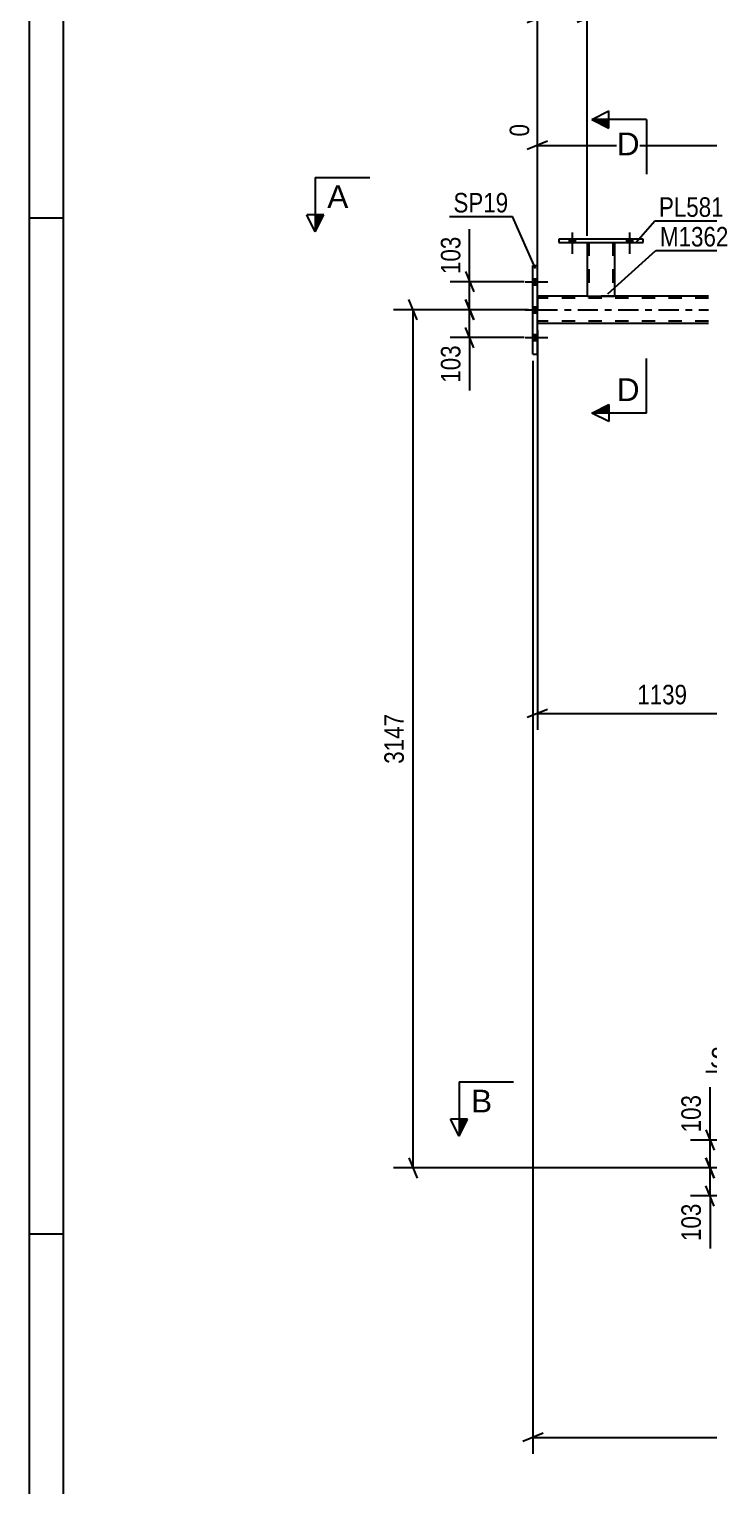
# Model space of a CAD drawing. Header units: millimetres. Extents: x -75 to 766, y -434 to 160.
# Drawn here: x -74.6 to 25.2, y -172.5 to 41.1 of the extents above; entities that cross this region are included whole.
import ezdxf

# ---------------------------------------------------------------- set-up
doc = ezdxf.new("R2010")
doc.units = ezdxf.units.MM
doc.linetypes.add('DXK_LINE_DOT2', pattern=[3.9198, 1.9599, -1.9599])
doc.linetypes.add('DXK_LINE_DOT3', pattern=[5.9187, 2.979, -0.9799, 0.9799, -0.9799])
doc.styles.add('Arial', font='arial.ttf', dxfattribs={"height": 0.2})
doc.styles.add('Arial Narrow', font='ARIALN.TTF', dxfattribs={"height": 0.2})

# ---------------------------------------------------------------- blocks, each defined once
blk = doc.blocks.new('Unknown-814185074-1135')
at = {"color": 5, "linetype": 'Continuous'}
for p, q in [((-74.56, 160.41), (-74.56, -433.59)), ((-69.56, 155.41), (-69.56, -428.59)), ((-69.56, 13.41), (-74.56, 13.41)), ((-69.56, -135.59), (-74.56, -135.59))]:
    blk.add_line(p, q, dxfattribs=at)
blk = doc.blocks.new('Bolt-814185074-3464 - 3452')
at = {"linetype": 'Continuous'}
for points in [[(4.69, 9.84), (5.57, 9.84), (5.57, 10.32), (4.69, 10.32)], [(13.09, 9.84), (13.97, 9.84), (13.97, 10.32), (13.09, 10.32)]]:
    blk.add_hatch(color=1, dxfattribs=at).paths.add_polyline_path(points)
at = {"color": 1, "linetype": 'Continuous'}
for p, q in [((5.13, 11.32), (5.13, 8.2)), ((13.53, 11.32), (13.53, 8.2)), ((4.69, 10.32), (4.69, 9.84)), ((5.57, 10.32), (5.57, 9.84)), ((13.09, 10.32), (13.09, 9.84)), ((13.97, 10.32), (13.97, 9.84))]:
    blk.add_line(p, q, dxfattribs=at)
blk = doc.blocks.new('Bolt-814185074-3465 - 3452')
at = {"linetype": 'Continuous'}
for points in [[(4.69, 9.84), (5.57, 9.84), (5.57, 10.32), (4.69, 10.32)], [(13.09, 9.84), (13.97, 9.84), (13.97, 10.32), (13.09, 10.32)]]:
    blk.add_hatch(color=1, dxfattribs=at).paths.add_polyline_path(points)
at = {"color": 1, "linetype": 'Continuous'}
for p, q in [((5.13, 11.32), (5.13, 8.2)), ((13.53, 11.32), (13.53, 8.2)), ((4.69, 10.32), (4.69, 9.84)), ((5.57, 10.32), (5.57, 9.84)), ((13.09, 10.32), (13.09, 9.84)), ((13.97, 10.32), (13.97, 9.84))]:
    blk.add_line(p, q, dxfattribs=at)
blk = doc.blocks.new('Part-814185074-3542 - 3452')
at = {"color": 2, "linetype": 'Continuous'}
for p, q in [((3.13, 10.32), (3.13, 9.84)), ((15.53, 10.32), (3.13, 10.32)), ((3.13, 9.84), (15.53, 9.84)), ((15.53, 9.84), (15.53, 10.32))]:
    blk.add_line(p, q, dxfattribs=at)
blk = doc.blocks.new('Part-814185074-3547 - 3452')
at = {"color": 2, "linetype": 'Continuous'}
for p, q in [((7.33, 9.84), (7.33, 2)), ((11.33, 9.84), (11.33, 2)), ((7.33, 2), (11.33, 2))]:
    blk.add_line(p, q, dxfattribs=at)
at = {"color": 7, "linetype": 'DXK_LINE_DOT2'}
for p, q in [((7.33, 9.84), (11.33, 9.84)), ((7.33, 9.84), (7.33, 9.84)), ((7.33, 9.84), (7.33, 9.84)), ((7.57, 9.84), (7.57, 2)), ((11.09, 9.84), (11.09, 2)), ((11.33, 9.84), (11.33, 9.84)), ((11.33, 9.84), (11.33, 9.84)), ((11.03, 2), (11.07, 2)), ((11.03, 2), (11.07, 2)), ((11.07, 2), (11.09, 2)), ((11.07, 2), (11.09, 2))]:
    blk.add_line(p, q, dxfattribs=at)
blk = doc.blocks.new('Bolt-814185074-3637 - 3452')
at = {"linetype": 'Continuous'}
for points in [[(0, 3.66), (0, 4.54), (-0.64, 4.54), (-0.64, 3.66)], [(0, 3.66), (0, 4.54), (-0.64, 4.54), (-0.64, 3.66)], [(0, 3.66), (0, 4.54), (-0.64, 4.54), (-0.64, 3.66)], [(0, -0.44), (0, 0.44), (-0.64, 0.44), (-0.64, -0.44)], [(0, -0.44), (0, 0.44), (-0.64, 0.44), (-0.64, -0.44)], [(0, -4.54), (0, -3.66), (-0.64, -3.66), (-0.64, -4.54)], [(0, -4.54), (0, -3.66), (-0.64, -3.66), (-0.64, -4.54)], [(0, -4.54), (0, -3.66), (-0.64, -3.66), (-0.64, -4.54)]]:
    blk.add_hatch(color=1, dxfattribs=at).paths.add_polyline_path(points)
at = {"color": 1, "linetype": 'Continuous'}
for p, q in [((-0.64, 4.54), (0, 4.54)), ((-0.64, 4.54), (0, 4.54)), ((-0.64, 4.54), (0, 4.54)), ((-1.8, 4.1), (1.52, 4.1)), ((-1.8, 4.1), (1.52, 4.1)), ((-1.8, 4.1), (1.52, 4.1)), ((-0.64, 3.66), (0, 3.66)), ((-0.64, 3.66), (0, 3.66)), ((-0.64, 3.66), (0, 3.66)), ((-1.8, 0), (1.52, 0)), ((-1.8, 0), (1.52, 0)), ((-0.64, 0.44), (0, 0.44)), ((-0.64, 0.44), (0, 0.44)), ((-0.64, -0.44), (0, -0.44)), ((-0.64, -0.44), (0, -0.44)), ((-1.8, -4.1), (1.52, -4.1)), ((-1.8, -4.1), (1.52, -4.1)), ((-1.8, -4.1), (1.52, -4.1)), ((-0.64, -3.66), (0, -3.66)), ((-0.64, -3.66), (0, -3.66)), ((-0.64, -3.66), (0, -3.66)), ((-0.64, -4.54), (0, -4.54)), ((-0.64, -4.54), (0, -4.54)), ((-0.64, -4.54), (0, -4.54))]:
    blk.add_line(p, q, dxfattribs=at)
blk = doc.blocks.new('Part-814185074-3752 - 3452')
at = {"color": 2, "linetype": 'Continuous'}
for p, q in [((7.33, 2), (0, 2)), ((25.13, 2), (11.33, 2)), ((25.13, -2), (0, -2))]:
    blk.add_line(p, q, dxfattribs=at)
at = {"color": 7, "linetype": 'DXK_LINE_DOT2'}
for p, q in [((0, 2), (0, -2)), ((25.13, 1.68), (0, 1.68)), ((11.33, 2), (7.33, 2)), ((25.13, -1.68), (0, -1.68))]:
    blk.add_line(p, q, dxfattribs=at)
at = {"color": 7, "linetype": 'DXK_LINE_DOT3'}
blk.add_line((0, 0), (25.13, 0), dxfattribs=at)
blk = doc.blocks.new('Part-814185074-3887 - 3452')
at = {"color": 2, "linetype": 'Continuous'}
for p, q in [((-0.64, -6.5), (-0.64, 6.5)), ((-0.64, 6.5), (0, 6.5)), ((0, -6.5), (0, 6.5)), ((-0.64, -6.5), (0, -6.5))]:
    blk.add_line(p, q, dxfattribs=at)
blk = doc.blocks.new('StraightDimension-814185074-4540 - 3452')
at = {"color": 7, "linetype": 'Continuous'}
for p, q in [((-0.64, -7.5), (-0.64, -167.77)), ((0.86, -164.77), (-2.14, -165.97)), ((-0.64, -165.37), (662.35, -165.37))]:
    blk.add_line(p, q, dxfattribs=at)
blk = doc.blocks.new('StraightDimension-814185074-4114 - 3452')
at = {"color": 7, "linetype": 'Continuous'}
for p, q in [((-1.32, 0), (-12.79, 0)), ((-10.54, 1.5), (-9.34, -1.5)), ((-9.94, -4.1), (-9.94, 0)), ((-1.93, -4.1), (-12.79, -4.1)), ((-9.34, -5.6), (-10.54, -2.6))]:
    blk.add_line(p, q, dxfattribs=at)
at = {"color": 0}
blk.add_wipeout([(-10.69, -4.63), (-14.89, -4.63), (-14.89, -11.31), (-10.69, -11.31)], dxfattribs=at)
at = {"color": 7, "linetype": 'Continuous'}
blk.add_line((-9.94, -4.1), (-9.94, -11.83), dxfattribs=at)
blk.add_line((-9.94, -4.1), (-9.94, -11.83), dxfattribs=at)
at = {"color": 3, "style": 'Arial Narrow'}
blk.add_text('103', height=2.863, rotation=90.0002, dxfattribs=at).set_placement((-11.29, -10.71))
blk = doc.blocks.new('StraightDimension-814185074-4127 - 3452')
at = {"color": 7, "linetype": 'Continuous'}
for p, q in [((-10.54, 5.6), (-9.34, 2.6)), ((-1.93, 4.1), (-12.79, 4.1)), ((-9.94, 0), (-9.94, 4.1)), ((-1.32, 0), (-12.79, 0)), ((-9.34, -1.5), (-10.54, 1.5))]:
    blk.add_line(p, q, dxfattribs=at)
at = {"color": 0}
blk.add_wipeout([(-10.69, 11.31), (-14.89, 11.31), (-14.89, 4.62), (-10.69, 4.62)], dxfattribs=at)
at = {"color": 7, "linetype": 'Continuous'}
blk.add_line((-9.94, 4.1), (-9.94, 11.83), dxfattribs=at)
blk.add_line((-9.94, 4.1), (-9.94, 11.83), dxfattribs=at)
at = {"color": 3, "style": 'Arial Narrow'}
blk.add_text('103', height=2.863, rotation=90.0002, dxfattribs=at).set_placement((-11.29, 5.23))
blk = doc.blocks.new('StraightDimension-814185074-4141 - 3452')
at = {"color": 7, "linetype": 'Continuous'}
for p, q in [((34.99, -125.86), (22.49, -125.86)), ((24.74, -124.36), (25.94, -127.36)), ((25.34, -129.96), (25.34, -125.86)), ((34.99, -129.96), (22.49, -129.96)), ((25.94, -131.46), (24.74, -128.46))]:
    blk.add_line(p, q, dxfattribs=at)
at = {"color": 0}
blk.add_wipeout([(24.59, -130.49), (20.39, -130.49), (20.39, -137.17), (24.59, -137.17)], dxfattribs=at)
at = {"color": 7, "linetype": 'Continuous'}
blk.add_line((25.34, -129.96), (25.34, -137.69), dxfattribs=at)
blk.add_line((25.34, -129.96), (25.34, -137.69), dxfattribs=at)
at = {"color": 3, "style": 'Arial Narrow'}
blk.add_text('103', height=2.863, rotation=90.0002, dxfattribs=at).set_placement((23.99, -136.57))
blk = doc.blocks.new('StraightDimension-814185074-4149 - 3452')
at = {"color": 7, "linetype": 'Continuous'}
for p, q in [((34.99, -121.76), (22.49, -121.76)), ((24.74, -120.26), (25.94, -123.26)), ((25.34, -125.86), (25.34, -121.76)), ((34.99, -125.86), (22.49, -125.86)), ((25.94, -127.36), (24.74, -124.36))]:
    blk.add_line(p, q, dxfattribs=at)
at = {"color": 0}
blk.add_wipeout([(24.59, -114.55), (20.39, -114.55), (20.39, -121.24), (24.59, -121.24)], dxfattribs=at)
at = {"color": 7, "linetype": 'Continuous'}
blk.add_line((25.34, -121.76), (25.34, -114.03), dxfattribs=at)
blk.add_line((25.34, -121.76), (25.34, -114.03), dxfattribs=at)
at = {"color": 3, "style": 'Arial Narrow'}
blk.add_text('103', height=2.863, rotation=90.0002, dxfattribs=at).set_placement((23.99, -120.64))
blk = doc.blocks.new('StraightDimension-814185074-4206 - 3452')
at = {"color": 7, "linetype": 'Continuous'}
for p, q in [((0, -3), (0, -61.62)), ((36.63, -122.22), (36.63, -56.37)), ((1.5, -58.62), (-1.5, -59.82)), ((0, -59.22), (36.63, -59.22)), ((35.13, -59.82), (38.13, -58.62))]:
    blk.add_line(p, q, dxfattribs=at)
at = {"color": 0}
blk.add_wipeout([(22.57, -58.47), (22.57, -54.27), (14.06, -54.27), (14.06, -58.47)], dxfattribs=at)
at = {"color": 3, "style": 'Arial Narrow'}
blk.add_text('1139', height=2.863, dxfattribs=at).set_placement((14.66, -57.87))
blk = doc.blocks.new('StraightDimension-814185074-4217 - 3452')
at = {"color": 7, "linetype": 'Continuous'}
for p, q in [((70.64, -1), (70.64, 32.71)), ((0, 7.5), (0, 27.23)), ((1.5, 24.7), (-1.5, 23.5)), ((0, 24.1), (70.64, 24.1)), ((69.14, 23.5), (72.14, 24.7))]:
    blk.add_line(p, q, dxfattribs=at)
at = {"color": 0, "linetype": 'Continuous'}
for points in [[(70.04, 33.31), (65.84, 33.31), (65.84, 24.8), (70.04, 24.8)], [(-0.6, 27.83), (-4.8, 27.83), (-4.8, 24.8), (-0.6, 24.8)]]:
    blk.add_wipeout(points, dxfattribs=at)
at = {"color": 0}
blk.add_wipeout([(39.58, 24.85), (39.58, 29.05), (31.06, 29.05), (31.06, 24.85)], dxfattribs=at)
at = {"color": 3, "linetype": 'Continuous', "style": 'Arial Narrow'}
for s, height, p in [('1990', 2.863, (69.44, 25.4)), ('0', 2.86, (-1.2, 25.4))]:
    blk.add_text(s, height=height, rotation=90.0002, dxfattribs=at).set_placement(p)
at = {"color": 3, "style": 'Arial Narrow'}
blk.add_text('1990', height=2.863, dxfattribs=at).set_placement((31.66, 25.45))
blk = doc.blocks.new('StraightDimension-814185074-4867 - 3452')
at = {"color": 7, "linetype": 'Continuous'}
for p, q in [((-17.64, -1.5), (-18.84, 1.5)), ((-1.64, 0), (-21.09, 0)), ((-18.24, -125.86), (-18.24, 0)), ((34.99, -125.86), (-21.09, -125.86)), ((-18.84, -124.36), (-17.64, -127.36))]:
    blk.add_line(p, q, dxfattribs=at)
at = {"color": 0}
blk.add_wipeout([(-18.99, -58.67), (-23.19, -58.67), (-23.19, -67.19), (-18.99, -67.19)], dxfattribs=at)
at = {"color": 3, "style": 'Arial Narrow'}
blk.add_text('3147', height=2.863, rotation=90.0002, dxfattribs=at).set_placement((-19.59, -66.59))
blk = doc.blocks.new('StraightDimension-814185074-10524 - 3452')
at = {"color": 7, "linetype": 'Continuous'}
for p, q in [((7.33, 10.84), (7.33, 54.02)), ((49.47, 10.84), (49.47, 51.35)), ((8.83, 43.34), (5.83, 42.14)), ((7.33, 42.74), (49.47, 42.74)), ((47.97, 42.14), (50.97, 43.34))]:
    blk.add_line(p, q, dxfattribs=at)
at = {"color": 0, "linetype": 'Continuous'}
blk.add_wipeout([(48.87, 51.95), (44.67, 51.95), (44.67, 43.44), (48.87, 43.44)], dxfattribs=at)
at = {"color": 0}
blk.add_wipeout([(32.65, 43.49), (32.65, 47.69), (24.14, 47.69), (24.14, 43.49)], dxfattribs=at)
at = {"color": 3, "linetype": 'Continuous', "style": 'Arial Narrow'}
blk.add_text('1460', height=2.863, rotation=90.0002, dxfattribs=at).set_placement((48.27, 44.04))
at = {"color": 3, "style": 'Arial Narrow'}
blk.add_text('1277', height=2.863, dxfattribs=at).set_placement((24.74, 44.09))
blk = doc.blocks.new('StraightDimension-814185074-10525 - 3452')
at = {"color": 7, "linetype": 'Continuous'}
for p, q in [((7.33, 10.84), (7.33, 54.02)), ((0, 3), (0, 45.87)), ((-1.5, 42.14), (1.5, 43.34)), ((0, 42.74), (7.33, 42.74)), ((8.83, 43.34), (5.83, 42.14))]:
    blk.add_line(p, q, dxfattribs=at)
at = {"color": 0}
blk.add_wipeout([(7.01, 43.49), (7.01, 47.69), (0.32, 47.69), (0.32, 43.49)], dxfattribs=at)
at = {"color": 0, "linetype": 'Continuous'}
for points in [[(6.73, 54.62), (2.53, 54.62), (2.53, 47.94), (6.73, 47.94)], [(-0.6, 46.47), (-4.8, 46.47), (-4.8, 43.44), (-0.6, 43.44)]]:
    blk.add_wipeout(points, dxfattribs=at)
at = {"color": 3, "linetype": 'Continuous', "style": 'Arial Narrow'}
for s, height, p in [('183', 2.863, (6.13, 48.54)), ('0', 2.86, (-1.2, 44.04))]:
    blk.add_text(s, height=height, rotation=90.0002, dxfattribs=at).set_placement(p)
at = {"color": 3, "style": 'Arial Narrow'}
blk.add_text('183', height=2.863, dxfattribs=at).set_placement((0.92, 44.09))
blk = doc.blocks.new('Mark-814185074-3538 - 3452')
at = {"color": 0}
blk.add_wipeout([(27.34, 13.62), (27.34, 16.62), (17.84, 16.62), (17.84, 13.62)], dxfattribs=at)
blk.add_wipeout([(27.34, 13.62), (27.34, 16.62), (17.84, 16.62), (17.84, 13.62)], dxfattribs=at)
at = {"color": 30, "linetype": 'Continuous'}
for p, q in [((14.49, 9.9), (17.24, 13.02)), ((17.24, 13.02), (27.94, 13.02))]:
    blk.add_line(p, q, dxfattribs=at)
at = {"color": 3, "style": 'Arial Narrow'}
blk.add_text('PL581', height=2.863, dxfattribs=at).set_placement((17.84, 13.62))
blk = doc.blocks.new('Mark-814185074-3543 - 3452')
at = {"color": 0}
blk.add_wipeout([(28.05, 9.27), (28.05, 12.27), (17.99, 12.27), (17.99, 9.27)], dxfattribs=at)
blk.add_wipeout([(28.05, 9.27), (28.05, 12.27), (17.99, 12.27), (17.99, 9.27)], dxfattribs=at)
at = {"color": 30, "linetype": 'Continuous'}
for p, q in [((10.33, 2.35), (17.39, 8.67)), ((17.39, 8.67), (28.65, 8.67))]:
    blk.add_line(p, q, dxfattribs=at)
at = {"color": 3, "style": 'Arial Narrow'}
blk.add_text('M1362', height=2.863, dxfattribs=at).set_placement((17.99, 9.27))
blk = doc.blocks.new('Mark-814185074-3764 - 3452')
at = {"color": 0}
blk.add_wipeout([(33.36, -111.11), (33.36, -108.11), (25.32, -108.11), (25.32, -111.11)], dxfattribs=at)
blk.add_wipeout([(33.36, -111.11), (33.36, -108.11), (25.32, -108.11), (25.32, -111.11)], dxfattribs=at)
at = {"color": 30, "linetype": 'Continuous'}
for p in [(24.72, -111.71), (36.34, -120.49)]:
    blk.add_line(p, (33.96, -111.71), dxfattribs=at)
at = {"color": 3, "style": 'Arial Narrow'}
blk.add_text('SP19', height=2.863, dxfattribs=at).set_placement((25.32, -111.11))
blk = doc.blocks.new('Mark-814185074-3883 - 3452')
at = {"color": 0}
blk.add_wipeout([(-4.27, 14.26), (-4.27, 17.26), (-12.31, 17.26), (-12.31, 14.26)], dxfattribs=at)
blk.add_wipeout([(-4.27, 14.26), (-4.27, 17.26), (-12.31, 17.26), (-12.31, 14.26)], dxfattribs=at)
at = {"color": 30, "linetype": 'Continuous'}
for p in [(-12.91, 13.66), (-0.28, 6.06)]:
    blk.add_line(p, (-3.67, 13.66), dxfattribs=at)
at = {"color": 3, "style": 'Arial Narrow'}
blk.add_text('SP19', height=2.863, dxfattribs=at).set_placement((-12.31, 14.26))
blk = doc.blocks.new('SectionMark-814185074-5179 - 3452')
at = {"color": 6, "linetype": 'Continuous'}
for p, q in [((-32.58, 19.4), (-32.58, 11.4)), ((-32.58, 11.4), (-33.83, 13.9))]:
    blk.add_line(p, q, dxfattribs=at)
at = {"color": 0, "linetype": 'Continuous'}
blk.add_wipeout([(-27.72, 14.9), (-27.72, 18.4), (-30.83, 18.4), (-30.83, 14.9)], dxfattribs=at)
at = {"linetype": 'Continuous'}
blk.add_hatch(color=6, dxfattribs=at).paths.add_polyline_path([(-32.58, 13.9), (-31.33, 13.9), (-32.58, 11.4)])
at = {"color": 6, "linetype": 'Continuous'}
for p, q in [((-32.58, 19.4), (-24.58, 19.4)), ((-31.33, 13.9), (-33.83, 13.9)), ((-32.58, 11.4), (-31.33, 13.9))]:
    blk.add_line(p, q, dxfattribs=at)
at = {"color": 3, "linetype": 'Continuous', "style": 'Arial'}
blk.add_text('A', height=3.34, dxfattribs=at).set_placement((-30.83, 14.9))
blk = doc.blocks.new('SectionMark-814185074-5185 - 3452')
at = {"color": 6, "linetype": 'Continuous'}
for p, q in [((-11.49, -113.22), (-11.49, -121.22)), ((-11.49, -121.22), (-12.74, -118.72))]:
    blk.add_line(p, q, dxfattribs=at)
at = {"color": 0, "linetype": 'Continuous'}
blk.add_wipeout([(-6.63, -117.72), (-6.63, -114.22), (-9.74, -114.22), (-9.74, -117.72)], dxfattribs=at)
at = {"linetype": 'Continuous'}
blk.add_hatch(color=6, dxfattribs=at).paths.add_polyline_path([(-11.49, -118.72), (-10.24, -118.72), (-11.49, -121.22)])
at = {"color": 6, "linetype": 'Continuous'}
for p, q in [((-11.49, -113.22), (-3.49, -113.22)), ((-10.24, -118.72), (-12.74, -118.72)), ((-11.49, -121.22), (-10.24, -118.72))]:
    blk.add_line(p, q, dxfattribs=at)
at = {"color": 3, "linetype": 'Continuous', "style": 'Arial'}
blk.add_text('B', height=3.34, dxfattribs=at).set_placement((-9.74, -117.72))
blk = doc.blocks.new('SectionMark-814185074-5187 - 3452')
at = {"linetype": 'Continuous'}
for points in [[(10.5, 27.89), (10.5, 26.64), (8, 27.89)], [(10.5, -13.9), (10.5, -15.15), (8, -15.15)]]:
    blk.add_hatch(color=6, dxfattribs=at).paths.add_polyline_path(points)
at = {"color": 6, "linetype": 'Continuous'}
for p, q in [((8, 27.89), (10.5, 29.14)), ((16, 27.89), (8, 27.89)), ((8, 27.89), (10.5, 26.64)), ((10.5, 26.64), (10.5, 29.14)), ((8, -15.15), (10.5, -13.9)), ((10.5, -13.9), (10.5, -16.4)), ((16, -15.15), (8, -15.15)), ((10.5, -16.4), (8, -15.15))]:
    blk.add_line(p, q, dxfattribs=at)
at = {"color": 0, "linetype": 'Continuous'}
for points in [[(15, 22.64), (15, 26.14), (11.63, 26.14), (11.63, 22.64)], [(15, -13.4), (15, -9.9), (11.63, -9.9), (11.63, -13.4)]]:
    blk.add_wipeout(points, dxfattribs=at)
at = {"color": 6, "linetype": 'Continuous'}
for p, q in [((16, 27.89), (16, 19.89)), ((16, -15.15), (16, -7.15))]:
    blk.add_line(p, q, dxfattribs=at)
at = {"color": 3, "linetype": 'Continuous', "style": 'Arial'}
for p in [(11.63, 22.64), (11.63, -13.4)]:
    blk.add_text('D', height=3.34, dxfattribs=at).set_placement(p)

msp = doc.modelspace()

# ---------------------------------------------------------------- block references
for name in ['Unknown-814185074-1135', 'Bolt-814185074-3464 - 3452', 'Bolt-814185074-3465 - 3452', 'Part-814185074-3542 - 3452', 'Part-814185074-3547 - 3452', 'Part-814185074-3887 - 3452', 'Bolt-814185074-3637 - 3452', 'Part-814185074-3752 - 3452']:
    msp.add_blockref(name, (0, 0))

# ---------------------------------------------------------------- next in the draw order: block references
msp.add_blockref('StraightDimension-814185074-4540 - 3452', (0, 0))

# ---------------------------------------------------------------- next in the draw order: block references
for name in ['StraightDimension-814185074-4114 - 3452', 'StraightDimension-814185074-4141 - 3452']:
    msp.add_blockref(name, (0, 0))

# ---------------------------------------------------------------- next in the draw order: block references
for name in ['StraightDimension-814185074-4127 - 3452', 'StraightDimension-814185074-4149 - 3452']:
    msp.add_blockref(name, (0, 0))

# ---------------------------------------------------------------- next in the draw order: block references
for name in ['StraightDimension-814185074-4217 - 3452', 'StraightDimension-814185074-4206 - 3452']:
    msp.add_blockref(name, (0, 0))

# ---------------------------------------------------------------- next in the draw order: block references
for name in ['StraightDimension-814185074-10524 - 3452', 'StraightDimension-814185074-4867 - 3452']:
    msp.add_blockref(name, (0, 0))

# ---------------------------------------------------------------- next in the draw order: block references
for name in ['StraightDimension-814185074-10525 - 3452', 'Mark-814185074-3538 - 3452', 'Mark-814185074-3764 - 3452']:
    msp.add_blockref(name, (0, 0))

# ---------------------------------------------------------------- next in the draw order: block references
for name in ['Mark-814185074-3883 - 3452', 'Mark-814185074-3543 - 3452', 'SectionMark-814185074-5185 - 3452']:
    msp.add_blockref(name, (0, 0))

# ---------------------------------------------------------------- next in the draw order: block references
msp.add_blockref('SectionMark-814185074-5179 - 3452', (0, 0))

# ---------------------------------------------------------------- next in the draw order: block references
msp.add_blockref('SectionMark-814185074-5187 - 3452', (0, 0))

doc.saveas('drawing.dxf')
